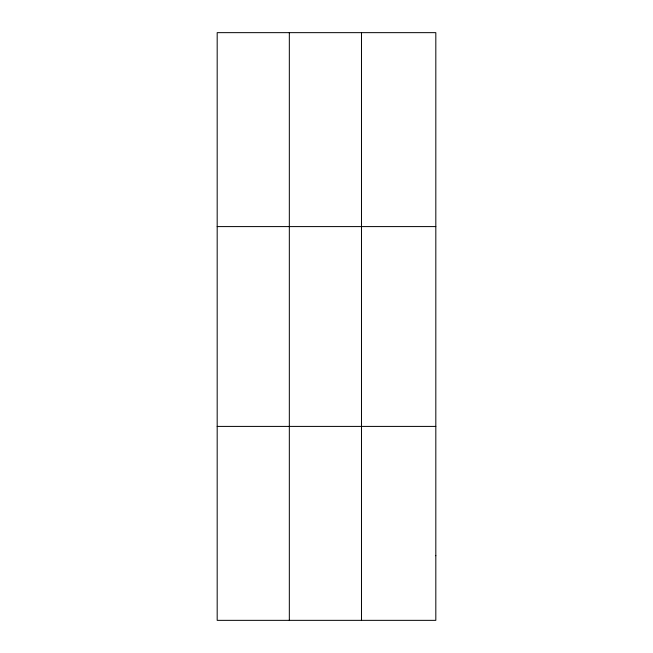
<?xml version="1.0" encoding="UTF-8"?>
<svg xmlns="http://www.w3.org/2000/svg" width="653" height="653" viewBox="0 0 653 653"><rect width="100%" height="100%" fill="white"/><g stroke="black" fill="none" stroke-linecap="round" stroke-linejoin="round"><path stroke-width="0.98" d="M289.328 620.35L289.328 32.65M361.484 620.35L361.484 32.65M217.18 226.591L435.82 226.591M217.18 426.409L435.82 426.409M435.82 555.703L435.82 620.35L217.18 620.35L217.18 32.65L435.82 32.65L435.82 555.703"/></g></svg>
